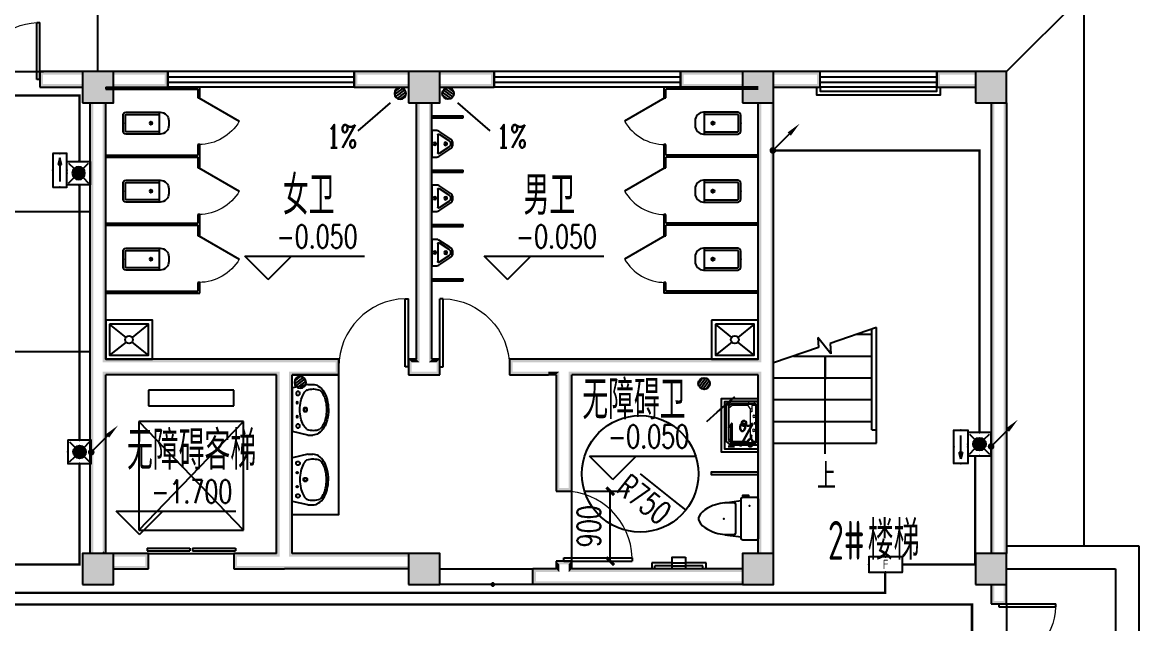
# Model space of a CAD drawing. Extents: x 6250600 to 6678662, y -692028 to -290561.
# Drawn here: x 6430483 to 6444857, y -395670 to -387932 of the extents above; entities that cross this region are included whole.
import ezdxf
from ezdxf.enums import TextEntityAlignment as Align

# ---------------------------------------------------------------- set-up
doc = ezdxf.new("R2010")
doc.units = 0
doc.header["$LTSCALE"] = 1000
doc.header["$MEASUREMENT"] = 0
doc.linetypes.add('DASH', pattern=[0.35, 0.25, -0.1])
doc.layers.get('0').update_dxf_attribs({"linetype": 'CONTINUOUS'})
doc.layers.get('Defpoints').update_dxf_attribs({"linetype": 'CONTINUOUS'})
for name, color, linetype in [('EQUIP-照明', 3, 'CONTINUOUS'), ('LWIRE', 4, 'CONTINUOUS'), ('PUB_HATCH', 8, 'CONTINUOUS'), ('WIRE-照明', 1, 'CONTINUOUS'), ('建筑底图', 251, 'CONTINUOUS'), ('排水', 221, 'CONTINUOUS')]:
    doc.layers.add(name, color=color, linetype=linetype)
doc.styles.add('_TCH_AXIS', font='COMPLEX', dxfattribs={"bigfont": 'GBCBIG'})
doc.styles.add('_TCH_DIM', font='SIMPLEX', dxfattribs={"bigfont": 'GBCBIG'})
doc.styles.add('_TCH_DIM_T3', font='SIMPLEX', dxfattribs={"width": 0.705882, "bigfont": 'GBCBIG'})
doc.styles.add('_TEL_DIM', font='sceie.shx', dxfattribs={"width": 0.8, "height": 3.5, "bigfont": 'sceic.shx'})
doc.styles.add('schuco', font='sceie.shx', dxfattribs={"width": 0.7, "bigfont": 'sceic.shx'})
doc.styles.get("Standard").update_dxf_attribs({"font": 'GBENOR', "bigfont": 'GBCBIG'})
doc.dimstyles.new('_TCH_ARCH&&100', dxfattribs={"dimtxt": 297.5, "dimasz": 100, "dimexe": 250, "dimexo": 300, "dimgap": 126.25, "dimtad": 1, "dimdec": 0, "dimzin": 0, "dimdsep": 46, "dimtxsty": '_TCH_DIM_T3', "dimblk": 'ARCHTICK', "dimcen": 0.09, "dimclrt": 7, "dimazin": 2, "dimtfac": 1, "dimtdec": 0, "dimtix": 1, "dimtmove": 2, "dimatfit": 3, "dimfxl": 0, "dimtolj": 1, "dimtzin": 0, "dimarcsym": 0})

# ---------------------------------------------------------------- blocks, each defined once
blk = doc.blocks.new('$equip$00002534')
for p, q in [((-0.72, 0.66), (-0.72, 0)), ((0.72, 0.66), (-0.72, 0.66)), ((0.72, 0), (0.72, 0.66)), ((-0.72, 0), (0.72, 0))]:
    blk.add_line(p, q)
at = {"const_width": 0.0667}
blk.add_lwpolyline([(-0.72, 0.66), (-0.72, 0), (0.72, 0), (0.72, 0.66), (-0.72, 0.66), (-0.72, 0)], dxfattribs=at)
for p in [(0, 0.66), (-0.72, 0.33), (0, 0), (0.72, 0.33)]:
    blk.add_point(p)
at = {"color": 7, "style": '_TEL_DIM'}
blk.add_attdef('$TEXT$', text='', height=0.4, dxfattribs=at).set_placement((0, 0.33), align=Align.MIDDLE_CENTER)
at = {"color": 7, "style": '_TEL_DIM', "flags": 1}
blk.add_attdef('A', text='', height=0.00002, dxfattribs=at).set_placement((0, 0), align=Align.MIDDLE_CENTER)
blk = doc.blocks.new('$equip$00002604')
blk.add_hatch(color=256).paths.add_polyline_path([(0.275, 0.5, 1), (-0.274, 0.5, 1)])
for p, q in [((-0.429, 0.929), (-0.194, 0.694)), ((0.194, 0.694), (0.429, 0.929)), ((-0.429, 0.071), (-0.194, 0.306)), ((0.194, 0.306), (0.429, 0.071))]:
    blk.add_line(p, q)
at = {"const_width": 0.0667}
blk.add_lwpolyline([(-0.5, 1), (-0.5, 0), (0.5, 0), (0.5, 1), (-0.5, 1), (-0.5, 0)], dxfattribs=at)
blk.add_lwpolyline([(-0.5, 1), (-0.5, 0), (0.5, 0), (0.5, 1)], close=True)
blk.add_circle((0, 0.5), 0.275)
for p in [(0, 1), (-0.5, 0.5), (0.5, 0.5), (0, 0)]:
    blk.add_point(p)
at = {"color": 7, "style": '_TEL_DIM', "flags": 1}
blk.add_attdef('A', text='', height=0.000025, dxfattribs=at).set_placement((0, 0), align=Align.MIDDLE_CENTER)
blk = doc.blocks.new('$equip$00002541')
blk.add_hatch(color=256).paths.add_polyline_path([(-0.24, 0.372), (-0.528, 0.3), (-0.24, 0.228)])
for p, q in [((-0.72, 0.6), (-0.72, 0)), ((0.72, 0.6), (-0.72, 0.6)), ((0.72, 0), (0.72, 0.6)), ((-0.72, 0), (0.72, 0)), ((-0.24, 0.372), (-0.528, 0.3)), ((-0.528, 0.3), (-0.24, 0.228)), ((-0.24, 0.372), (-0.24, 0.228))]:
    blk.add_line(p, q)
at = {"color": 7}
blk.add_line((-0.48, 0.3), (0.48, 0.3), dxfattribs=at)
at = {"const_width": 0.0667}
blk.add_lwpolyline([(-0.72, 0.6), (-0.72, 0), (0.72, 0), (0.72, 0.6), (-0.72, 0.6), (-0.72, 0)], dxfattribs=at)
for p in [(0, 0.6), (-0.72, 0.3), (0, 0), (0.72, 0.3)]:
    blk.add_point(p)
at = {"color": 7, "style": '_TEL_DIM', "flags": 1}
blk.add_attdef('A', text='', height=0.00002, dxfattribs=at).set_placement((0, 0), align=Align.MIDDLE_CENTER)
blk = doc.blocks.new('$TelecSys$00000079')
for p, q in [((0.7, 0.7), (0, 0)), ((0.104, 0.104), (0.104, 0.104)), ((-0.104, -0.104), (-0.104, -0.104))]:
    blk.add_line(p, q)
at = {"const_width": 0.142}
blk.add_lwpolyline([(-0.071, 0, 1), (0.071, 0, 1)], format="xyb", close=True, dxfattribs=at)
blk.add_solid([(0.63, 0.77), (0.77, 0.63), (1.15, 1.15)])
at = {"width": 0.8, "flags": 9}
blk.add_attdef('A', (0, 0), '', height=0.00002, dxfattribs=at)
blk = doc.blocks.new('_LV12')
for p, q in [((-250, -50), (-39, -219)), ((39, -219), (250, -50)), ((-250, -450), (-39, -281)), ((39, -281), (250, -450))]:
    blk.add_line(p, q)
for points in [[(300, -500), (300, 0), (-300, 0), (-300, -500)], [(250, -450), (250, -50), (-250, -50), (-250, -450)]]:
    blk.add_lwpolyline(points, close=True)
blk.add_circle((0, -250), 50)
blk = doc.blocks.new('$plan$00000344')
for p, q in [((-280, -10), (-280, 0)), ((280, 0), (280, -10)), ((-251, -189), (-251, -186)), ((-248, -183), (-250, -185))]:
    blk.add_line(p, q)
for points in [[(-280, 0), (280, 0)], [(-326, -200), (-280, -5)], [(326, -204), (280, -5)]]:
    blk.add_lwpolyline(points)
for points in [[(253, -188, 0.098208), (193, -141, 0.066287), (110, -111, 0.052428), (0, -100, 0.052428), (-110, -111, 0.066287), (-193, -141, 0.093876), (-251, -186, 0.171377)], [(-326, -200, 0.008223), (-326, -204, 0.149285)], [(-326, -266, 0.149285), (-304, -337, 0.107079), (-231, -408, 0.075625), (-131, -450, 0.062436), (-1, -467, 0.062436), (130, -452, 0.075625), (230, -410, 0.107079), (304, -339, 0.149285), (326, -268, 0.005205), (326, -266, 0.086596)], [(-250, -358, 0.091341), (-193, -401, 0.066287), (-110, -431, 0.052428), (0, -442, 0.052428), (110, -431, 0.066287), (193, -401, 0.091756), (250, -358, 0.171377)]]:
    blk.add_lwpolyline(points, format="xyb")
at = {"flags": 128}
for points in [[(-326, -204), (-326, -268)], [(326, -204), (326, -268)]]:
    blk.add_lwpolyline(points, dxfattribs=at)
for points in [[(-253, -188, 0.172546), (-250, -358, 0.726395)], [(253, -188, -0.172546), (250, -358, -0.726395)]]:
    blk.add_lwpolyline(points, format="xyb", dxfattribs=at)
for centre, radius in [((-210, -75), 24), ((-210, -75), 24), ((-210, -75), 24), ((-90, -65), 10), ((90, -65), 10), ((210, -75), 24), ((0, -170), 25)]:
    blk.add_circle(centre, radius)
at = {"lineweight": 13}
blk.add_circle((0, -170), 15, dxfattribs=at)
blk.add_arc((-250, -186), 1, 131.3224, 180)
blk = doc.blocks.new('$lvtry$00000171')
at = {"layer": '排水'}
for p, q in [((-74, 11), (-11, 74)), ((-70, -27), (27, 70)), ((-53, -53), (53, 53)), ((-27, -70), (70, 27)), ((11, -74), (74, -11))]:
    blk.add_line(p, q, dxfattribs=at)
blk.add_circle((0, 0), 75, dxfattribs=at)
blk.add_point((0, 0), dxfattribs=at)
blk = doc.blocks.new('$lvtry$00000200')
at = {"color": 0}
for p, q in [((-110, -40), (-110, -470)), ((100, -30), (-100, -30)), ((110, -470), (110, -40))]:
    blk.add_line(p, q, dxfattribs=at)
blk.add_lwpolyline([(100, 0), (-100, 0, 0.414214), (-140, -40), (-140, -480, 0.414214), (-30, -590), (30, -590, 0.414214), (140, -480), (140, -40, 0.414214)], format="xyb", close=True, dxfattribs=at)
blk.add_lwpolyline([(140, -470), (-140, -470)], dxfattribs=at)
blk.add_circle((0, -359), 20, dxfattribs=at)
for centre, start, end in [((-100, -40), 90, 180), ((100, -40), 0, 90)]:
    blk.add_arc(centre, 10, start, end, dxfattribs=at)
for p in [(0, 0), (0, -359)]:
    blk.add_point(p, dxfattribs=at)
blk = doc.blocks.new('$TCHSYS$APDOOR2D')
blk.add_line((0.5, 0), (0, 0.866))
at = {"lineweight": 13}
blk.add_arc((0.5, 0), 1, 120, 180, dxfattribs=at)
blk = doc.blocks.new('$lvtry$00000221')
at = {"color": 0}
for p, q in [((-124, -91), (-43, -216)), ((-116, -76), (116, -76)), ((43, -216), (124, -91))]:
    blk.add_line(p, q, dxfattribs=at)
blk.add_lwpolyline([(69, -231, -0.57735), (-69, -231), (-162, -88, -0.145378), (-170, -61), (-170, 0), (170, 0), (170, -61, -0.145378), (162, -88)], format="xyb", close=True, dxfattribs=at)
for centre, radius in [((0, -38), 17.7), ((0, -177), 20)]:
    blk.add_circle(centre, radius, dxfattribs=at)
for centre, radius, start, end in [((-116, -86), 10, 90, 213.0863), ((116, -86), 10, 326.9137, 90), ((0, -191), 50, 210, 330)]:
    blk.add_arc(centre, radius, start, end, dxfattribs=at)
for p in [(0, -38), (0, -177)]:
    blk.add_point(p, dxfattribs=at)
blk = doc.blocks.new('$lvtry$00000054')
at = {"lineweight": 13}
for p, q in [((-279, -123), (-251, -123)), ((-278, -51), (-251, -51)), ((-232, -26), (-232, -79)), ((-232, -79), (-155, -79)), ((-191, -100), (-232, -127)), ((-232, -127), (-232, -335)), ((-191, -100), (189, -100)), ((-150, -84), (-150, -100)), ((148, -84), (148, -100)), ((232, -79), (153, -79)), ((192, -101), (232, -127)), ((232, -26), (232, -79)), ((232, -127), (232, -335)), ((279, -51), (252, -51)), ((280, -123), (252, -123)), ((-232, -335), (-191, -381)), ((232, -335), (191, -381))]:
    blk.add_line(p, q, dxfattribs=at)
for p, q in [((-251, -349), (-251, -26)), ((-251, -26), (251, -26)), ((-90, -26), (90, -26)), ((0, -26), (-90, -26)), ((251, -349), (251, -26)), ((-222, -381), (-251, -349)), ((221, -381), (-222, -381)), ((221, -381), (251, -349))]:
    blk.add_line(p, q)
for points in [[(-280, 0), (280, 0)], [(-280, 0), (-280, -350)], [(280, 0), (280, -350)], [(-280, -350), (-230, -410)], [(-230, -410), (230, -410)], [(280, -350), (230, -410)]]:
    blk.add_lwpolyline(points)
for centre, radius in [((-89, -56), 15), ((1, -44), 8), ((90, -54), 15), ((1, -182), 24.9)]:
    blk.add_circle(centre, radius, dxfattribs=at)
blk.add_circle((1, -182), 33.1)
for centre, start, end in [((-155, -84), 0, 90), ((153, -84), 90, 180), ((189, -105), 57.2444, 90)]:
    blk.add_arc(centre, 5, start, end, dxfattribs=at)
blk = doc.blocks.new('$lvtry$00000206')
blk.add_line((-194, -428, 0), (-224, -220, 0))
at = {"elevation": 0}
blk.add_lwpolyline([(-264, -120), (-286, -120), (-286, -200), (-264, -200)], close=True, dxfattribs=at)
for points in [[(-242, -220, -0.414214), (-264, -198), (-264, -22, -0.414214), (-242, 0), (264, 0, -0.414214), (286, -22), (286, -198, -0.414214), (264, -220)], [(192, -286), (-170, -286, 0.39219), (-189, -305), (-191, -326), (-193, -363), (-194, -398), (-193, -429), (-190, -459), (-185, -488), (-178, -518), (-169, -550), (-157, -584), (-142, -619), (-124, -654), (-103, -687), (-79, -717), (-52, -741), (-22, -760), (-1, -767, 0.15433), (23, -767), (44, -760), (74, -741), (101, -717), (125, -687), (146, -654), (164, -619), (179, -584), (191, -550), (201, -518), (208, -488), (212, -459), (215, -429), (216, -398), (215, -363), (213, -326), (212, -305, 0.39219)]]:
    blk.add_lwpolyline(points, format="xyb", close=True, dxfattribs=at)
blk.add_lwpolyline([(217, -428), (246, -220)], dxfattribs=at)
for p in [(-155, -109, 0), (12, -443, 0)]:
    blk.add_point(p)
blk = doc.blocks.new('_ArchTick')
at = {"color": 0, "linetype": 'ByBlock', "const_width": 0.4}
blk.add_lwpolyline([(-0.5, -0.5), (0.5, 0.5)], dxfattribs=at)
blk = doc.blocks.new('*D439')
at = {"layer": 'Defpoints', "color": 0, "transparency": 16777216}
for p in [(6437431, -393966), (6438053, -393966), (6437431, -394866)]:
    blk.add_point(p, dxfattribs=at)
at = {"layer": '建筑底图', "color": 0, "lineweight": -2, "transparency": 16777216}
for p, q in [((6437731, -393966), (6438303, -393966)), ((6438053, -394866), (6438053, -393966)), ((6437731, -394866), (6438303, -394866))]:
    blk.add_line(p, q, dxfattribs=at)
at = {"layer": '建筑底图', "color": 0, "lineweight": -2, "transparency": 16777216, "xscale": 100, "yscale": 100, "zscale": 100}
for p, rotation in [((6438053, -393966), 90), ((6438053, -394866), 270)]:
    blk.add_blockref('_ArchTick', p, dxfattribs=dict(at, rotation=rotation))
at = {"layer": '建筑底图', "color": 7, "transparency": 16777216, "insert": (6437778, -394416), "char_height": 297.5, "attachment_point": 5, "rotation": 90, "style": '_TCH_DIM_T3'}
blk.add_mtext('\\A1;900', dxfattribs=at)
blk = doc.blocks.new('$TCHSYS$LDOR22D')
for p, q in [((-0.517, 0.833), (-0.017, 0.833)), ((-0.517, 0.833), (-0.517, 0.667)), ((-0.017, 0.833), (-0.017, 0.667)), ((0.017, 0.833), (0.017, 0.667)), ((0.017, 0.833), (0.517, 0.833)), ((0.517, 0.833), (0.517, 0.667)), ((-0.517, 0.667), (-0.017, 0.667)), ((0.017, 0.667), (0.517, 0.667)), ((-0.5, 0.5), (0.5, 0.5))]:
    blk.add_line(p, q)
blk = doc.blocks.new('_FZH')
blk.add_lwpolyline([(-0.5, -0.5), (0.5, -0.5), (0.5, 0.5), (-0.5, 0.5)], close=True)
at = {"layer": 'PUB_HATCH'}
blk.add_solid([(-0.5, -0.5), (0.5, -0.5), (-0.5, 0.5), (0.5, 0.5)], dxfattribs=at)
blk = doc.blocks.new('$DorLib2D$00000002')
for p, q in [((-0.5, 0), (-0.5, 0.4875)), ((-0.475, 0.4875), (-0.5, 0.4875)), ((-0.475, 0), (-0.475, 0.4875)), ((0.475, 0), (0.475, 0.4875)), ((0.475, 0.4875), (0.5, 0.4875)), ((0.5, 0), (0.5, 0.4875)), ((-0.5, 0), (-0.475, 0)), ((0.5, 0), (0.475, 0))]:
    blk.add_line(p, q)
at = {"lineweight": 13}
for centre, start, end in [((-0.4875, 0), 0, 88.53072), ((0.4875, 0), 91.46928, 180)]:
    blk.add_arc(centre, 0.4875, start, end, dxfattribs=at)
blk = doc.blocks.new('$DorLib2D$00000001')
for p, q in [((0.45, 0.975), (0.5, 0.975)), ((0.45, 0), (0.45, 0.975)), ((0.5, 0), (0.5, 0.975)), ((0.5, 0), (0.45, 0))]:
    blk.add_line(p, q)
at = {"lineweight": 13}
blk.add_arc((0.475, 0), 0.975, 91.4693, 180, dxfattribs=at)
blk = doc.blocks.new('$WINLIB2D$00000001')
at = {"color": 0}
for points in [[(-0.5, 0.5), (-0.5, -0.5)], [(-0.5, 0.5), (0.5, 0.5)], [(0.5, -0.5), (0.5, 0.5)], [(0.5, 0.1667), (-0.5, 0.1667)], [(0.5, -0.1667), (-0.5, -0.1667)], [(-0.5, -0.5), (0.5, -0.5)]]:
    blk.add_lwpolyline(points, dxfattribs=at)
blk = doc.blocks.new('$TCHSYS$WIN2D')
for p, q in [((-0.5, 0.5), (0.5, 0.5)), ((-0.5, 0.5), (-0.5, -0.5)), ((0.5, 0.5), (0.5, -0.5)), ((0.5, 0.1667), (-0.5, 0.1667)), ((0.5, -0.1667), (-0.5, -0.1667)), ((-0.5, -0.5), (0.5, -0.5))]:
    blk.add_line(p, q)

msp = doc.modelspace()

# ---------------------------------------------------------------- hatches: boundary and pattern name
at = {"layer": '建筑底图'}
for points in [[(6431257.2, -388606.4), (6431257.2, -388566.4), (6430707.2, -388566.4), (6430747.2, -388606.4)], [(6430707.2, -388566.4), (6430707.2, -388766.4), (6430747.2, -388726.4), (6430747.2, -388606.4)], [(6431657.2, -388566.4), (6431257.2, -388566.4), (6431297.2, -388606.4), (6431617.2, -388606.4)], [(6431257.2, -388566.4), (6431257.2, -388966.4), (6431297.2, -388926.4), (6431297.2, -388606.4)], [(6431657.2, -388966.4), (6431657.2, -388566.4), (6431617.2, -388606.4), (6431617.2, -388926.4)], [(6431657.2, -388566.4), (6431657.2, -388606.4), (6432317.2, -388606.4), (6432357.2, -388566.4)], [(6432357.2, -388766.4), (6432357.2, -388566.4), (6432317.2, -388606.4), (6432317.2, -388726.4)], [(6435457.2, -388606.4), (6435457.2, -388566.4), (6434757.2, -388566.4), (6434797.2, -388606.4)], [(6434757.2, -388566.4), (6434757.2, -388766.4), (6434797.2, -388726.4), (6434797.2, -388606.4)], [(6435857.2, -388566.4), (6435457.2, -388566.4), (6435497.2, -388606.4), (6435817.2, -388606.4)], [(6435457.2, -388566.4), (6435457.2, -388966.4), (6435497.2, -388926.4), (6435497.2, -388606.4)], [(6435857.2, -388966.4), (6435857.2, -388566.4), (6435817.2, -388606.4), (6435817.2, -388926.4)], [(6435857.2, -388566.4), (6435857.2, -388606.4), (6436517.2, -388606.4), (6436557.2, -388566.4)], [(6436557.2, -388766.4), (6436557.2, -388566.4), (6436517.2, -388606.4), (6436517.2, -388726.4)], [(6439757.2, -388606.4), (6439757.2, -388566.4), (6438957.2, -388566.4), (6438997.2, -388606.4)], [(6438957.2, -388566.4), (6438957.2, -388766.4), (6438997.2, -388726.4), (6438997.2, -388606.4)], [(6440157.2, -388566.4), (6439757.2, -388566.4), (6439797.2, -388606.4), (6440117.2, -388606.4)], [(6439757.2, -388566.4), (6439757.2, -388966.4), (6439797.2, -388926.4), (6439797.2, -388606.4)], [(6440157.2, -388966.4), (6440157.2, -388566.4), (6440117.2, -388606.4), (6440117.2, -388926.4)], [(6440157.2, -388566.4), (6440157.2, -388606.4), (6440717.2, -388606.4), (6440757.2, -388566.4)], [(6440757.2, -388766.4), (6440757.2, -388566.4), (6440717.2, -388606.4), (6440717.2, -388726.4)], [(6442757.2, -388606.4), (6442757.2, -388566.4), (6442257.2, -388566.4), (6442297.2, -388606.4)], [(6442257.2, -388566.4), (6442257.2, -388766.4), (6442297.2, -388726.4), (6442297.2, -388606.4)], [(6443157.2, -388566.4), (6442757.2, -388566.4), (6442797.2, -388606.4), (6443117.2, -388606.4)], [(6442757.2, -388566.4), (6442757.2, -388966.4), (6442797.2, -388926.4), (6442797.2, -388606.4)], [(6443157.2, -388966.4), (6443157.2, -388566.4), (6443117.2, -388606.4), (6443117.2, -388926.4)], [(6431257.2, -388766.4), (6431257.2, -388726.4), (6430747.2, -388726.4), (6430707.2, -388766.4)], [(6431657.2, -388726.4), (6431657.2, -388766.4), (6432357.2, -388766.4), (6432317.2, -388726.4)], [(6435457.2, -388766.4), (6435457.2, -388726.4), (6434797.2, -388726.4), (6434757.2, -388766.4)], [(6435857.2, -388726.4), (6435857.2, -388766.4), (6436557.2, -388766.4), (6436517.2, -388726.4)], [(6439757.2, -388766.4), (6439757.2, -388726.4), (6438997.2, -388726.4), (6438957.2, -388766.4)], [(6440157.2, -388726.4), (6440157.2, -388766.4), (6440757.2, -388766.4), (6440717.2, -388726.4)], [(6442757.2, -388766.4), (6442757.2, -388726.4), (6442297.2, -388726.4), (6442257.2, -388766.4)], [(6431257.2, -388966.4), (6431657.2, -388966.4), (6431617.2, -388926.4), (6431297.2, -388926.4)], [(6431397.2, -388966.4), (6431357.2, -388966.4), (6431357.2, -392366.4), (6431397.2, -392366.4)], [(6431557.2, -388966.4), (6431517.2, -388966.4), (6431517.2, -392306.4), (6431557.2, -392266.4)], [(6435457.2, -388966.4), (6435857.2, -388966.4), (6435817.2, -388926.4), (6435497.2, -388926.4)], [(6435597.2, -388966.4), (6435557.2, -388966.4), (6435557.2, -392266.4), (6435597.2, -392306.4)], [(6435757.2, -388966.4), (6435717.2, -388966.4), (6435717.2, -392306.4), (6435757.2, -392266.4)], [(6439757.2, -388966.4), (6440157.2, -388966.4), (6440117.2, -388926.4), (6439797.2, -388926.4)], [(6439997.2, -388966.4), (6439957.2, -388966.4), (6439957.2, -392266.4), (6439997.2, -392306.4)], [(6440157.2, -388966.4), (6440117.2, -388966.4), (6440117.2, -392366.4), (6440157.2, -392366.4)], [(6442757.2, -388966.4), (6443157.2, -388966.4), (6443117.2, -388926.4), (6442797.2, -388926.4)], [(6442957.2, -394766.4), (6442997.2, -394766.4), (6442997.2, -388966.4), (6442957.2, -388966.4)], [(6443117.2, -394766.4), (6443157.2, -394766.4), (6443157.2, -388966.4), (6443117.2, -388966.4)], [(6433557.2, -392266.4), (6431557.2, -392266.4), (6431517.2, -392306.4), (6433557.2, -392306.4)], [(6433857.2, -392266.4), (6433557.2, -392266.4), (6433557.2, -392306.4), (6433857.2, -392306.4)], [(6434557.2, -392266.4), (6433857.2, -392266.4), (6433857.2, -392306.4), (6434517.2, -392306.4)], [(6434557.2, -392466.4), (6434557.2, -392266.4), (6434517.2, -392306.4), (6434517.2, -392426.4)], [(6435557.2, -392266.4), (6435457.2, -392266.4), (6435497.2, -392306.4), (6435597.2, -392306.4)], [(6435457.2, -392266.4), (6435457.2, -392466.4), (6435497.2, -392426.4), (6435497.2, -392306.4)], [(6435857.2, -392266.4), (6435757.2, -392266.4), (6435717.2, -392306.4), (6435817.2, -392306.4)], [(6435857.2, -392466.4), (6435857.2, -392266.4), (6435817.2, -392306.4), (6435817.2, -392426.4)], [(6437257.2, -392266.4), (6436757.2, -392266.4), (6436797.2, -392306.4), (6437257.2, -392306.4)], [(6436757.2, -392266.4), (6436757.2, -392466.4), (6436797.2, -392426.4), (6436797.2, -392306.4)], [(6437457.2, -392266.4), (6437257.2, -392266.4), (6437257.2, -392306.4), (6437457.2, -392306.4)], [(6439957.2, -392266.4), (6437457.2, -392266.4), (6437457.2, -392306.4), (6439997.2, -392306.4)], [(6431357.2, -394766.4), (6431397.2, -394766.4), (6431397.2, -392366.4), (6431357.2, -392366.4)], [(6440117.2, -394766.4), (6440157.2, -394766.4), (6440157.2, -392366.4), (6440117.2, -392366.4)], [(6433557.2, -392466.4), (6431557.2, -392466.4), (6431517.2, -392426.4), (6433557.2, -392426.4)], [(6431517.2, -394766.4), (6431557.2, -394766.4), (6431557.2, -392466.4), (6431517.2, -392426.4)], [(6433757.2, -392466.4), (6433557.2, -392466.4), (6433557.2, -392426.4), (6433797.2, -392426.4)], [(6433757.2, -394766.4), (6433757.2, -392466.4), (6433797.2, -392426.4), (6433797.2, -394806.4)], [(6433957.2, -394766.4), (6433957.2, -392466.4), (6433917.2, -392426.4), (6433917.2, -394806.4)], [(6433957.2, -392466.4), (6434557.2, -392466.4), (6434517.2, -392426.4), (6433917.2, -392426.4)], [(6435457.2, -392466.4), (6435657.2, -392466.4), (6435657.2, -392426.4), (6435497.2, -392426.4)], [(6435657.2, -392466.4), (6435857.2, -392466.4), (6435817.2, -392426.4), (6435657.2, -392426.4)], [(6436757.2, -392466.4), (6437257.2, -392466.4), (6437257.2, -392426.4), (6436797.2, -392426.4)], [(6437357.2, -392466.4), (6437257.2, -392466.4), (6437257.2, -392426.4), (6437397.2, -392426.4)], [(6437357.2, -392466.4), (6437357.2, -393966.4), (6437397.2, -393926.4), (6437397.2, -392426.4)], [(6437557.2, -393966.4), (6437557.2, -392466.4), (6437517.2, -392426.4), (6437517.2, -393926.4)], [(6439957.2, -392466.4), (6437557.2, -392466.4), (6437517.2, -392426.4), (6439997.2, -392426.4)], [(6439957.2, -394766.4), (6439997.2, -394766.4), (6439997.2, -392426.4), (6439957.2, -392466.4)], [(6437357.2, -393966.4), (6437557.2, -393966.4), (6437517.2, -393926.4), (6437397.2, -393926.4)], [(6431657.2, -394766.4), (6431257.2, -394766.4), (6431297.2, -394806.4), (6431617.2, -394806.4)], [(6431257.2, -394766.4), (6431257.2, -395166.4), (6431297.2, -395126.4), (6431297.2, -394806.4)], [(6431500.6, -394766.4), (6431557.2, -394766.4), (6431528.9, -394738.1)], [(6431657.2, -395166.4), (6431657.2, -394766.4), (6431617.2, -394806.4), (6431617.2, -395126.4)], [(6431657.2, -394766.4), (6431657.2, -394806.4), (6432067.2, -394806.4), (6432107.2, -394766.4)], [(6432107.2, -394966.4), (6432107.2, -394766.4), (6432067.2, -394806.4), (6432067.2, -394926.4)], [(6433757.2, -394766.4), (6433207.2, -394766.4), (6433247.2, -394806.4), (6433797.2, -394806.4)], [(6433207.2, -394766.4), (6433207.2, -394966.4), (6433247.2, -394926.4), (6433247.2, -394806.4)], [(6435457.2, -394806.4), (6435457.2, -394766.4), (6433957.2, -394766.4), (6433917.2, -394806.4)], [(6435857.2, -394766.4), (6435457.2, -394766.4), (6435497.2, -394806.4), (6435817.2, -394806.4)], [(6435457.2, -394766.4), (6435457.2, -395166.4), (6435497.2, -395126.4), (6435497.2, -394806.4)], [(6435857.2, -395166.4), (6435857.2, -394766.4), (6435817.2, -394806.4), (6435817.2, -395126.4)], [(6440157.2, -394766.4), (6439757.2, -394766.4), (6439797.2, -394806.4), (6440117.2, -394806.4)], [(6439757.2, -394766.4), (6439757.2, -395166.4), (6439797.2, -395126.4), (6439797.2, -394806.4)], [(6440157.2, -395166.4), (6440157.2, -394766.4), (6440117.2, -394806.4), (6440117.2, -395126.4)], [(6443157.2, -394766.4), (6442757.2, -394766.4), (6442797.2, -394806.4), (6443117.2, -394806.4)], [(6442757.2, -394766.4), (6442757.2, -395166.4), (6442797.2, -395126.4), (6442797.2, -394806.4)], [(6443157.2, -395166.4), (6443157.2, -394766.4), (6443117.2, -394806.4), (6443117.2, -395126.4)], [(6431657.2, -394926.4), (6431657.2, -394966.4), (6432107.2, -394966.4), (6432067.2, -394926.4)], [(6433207.2, -394966.4), (6433857.2, -394966.4), (6433857.2, -394926.4), (6433247.2, -394926.4)], [(6435457.2, -394966.4), (6435457.2, -394926.4), (6433857.2, -394926.4), (6433857.2, -394966.4)], [(6437357.2, -394966.4), (6437057.2, -394966.4), (6437057.2, -395006.4), (6437397.2, -395006.4)], [(6437057.2, -395166.4), (6437057.2, -394966.4), (6437097.2, -394966.4), (6437097.2, -395166.4)], [(6437557.2, -394866.4), (6437357.2, -394866.4), (6437397.2, -394906.4), (6437517.2, -394906.4)], [(6437357.2, -394866.4), (6437357.2, -394966.4), (6437397.2, -395006.4), (6437397.2, -394906.4)], [(6437557.2, -394966.4), (6437557.2, -394866.4), (6437517.2, -394906.4), (6437517.2, -395006.4)], [(6439757.2, -395006.4), (6439757.2, -394966.4), (6437557.2, -394966.4), (6437517.2, -395006.4)], [(6431257.2, -395166.4), (6431657.2, -395166.4), (6431617.2, -395126.4), (6431297.2, -395126.4)], [(6435457.2, -395166.4), (6435857.2, -395166.4), (6435817.2, -395126.4), (6435497.2, -395126.4)], [(6437457.2, -395166.4), (6437057.2, -395166.4), (6437057.2, -395126.4), (6437457.2, -395126.4)], [(6439757.2, -395166.4), (6439757.2, -395126.4), (6437457.2, -395126.4), (6437457.2, -395166.4)], [(6439757.2, -395166.4), (6440157.2, -395166.4), (6440117.2, -395126.4), (6439797.2, -395126.4)], [(6442757.2, -395166.4), (6443157.2, -395166.4), (6443117.2, -395126.4), (6442797.2, -395126.4)], [(6442997.2, -395166.4), (6442957.2, -395166.4), (6442957.2, -395416.4), (6442997.2, -395376.4)], [(6443157.2, -395166.4), (6443117.2, -395166.4), (6443117.2, -395376.4), (6443157.2, -395416.4)], [(6442957.2, -395416.4), (6443157.2, -395416.4), (6443117.2, -395376.4), (6442997.2, -395376.4)]]:
    msp.add_hatch(color=256, dxfattribs=at).paths.add_polyline_path(points)

# ---------------------------------------------------------------- linework, layer by layer
at = {"layer": 'WIRE-照明', "color": 1, "linetype": 'DASH', "const_width": 30}
for points in [[(6431220.1, -389722.2), (6431220.1, -388873.8), (6430212.8, -388873.8)], [(6442807.2, -393209.4), (6442807.2, -389579.9), (6440168.4, -389579.9)], [(6431220.1, -393310.3), (6431220.1, -390022.2)], [(6441814.6, -394908.3), (6442750.3, -394908.3), (6442750.3, -393509.4)], [(6430159.3, -394908.3), (6431220.1, -394908.3), (6431220.1, -393610.3)], [(6429943.3, -395275), (6441594.4, -395275), (6441594.4, -395007.3)]]:
    msp.add_lwpolyline(points, dxfattribs=at)
at = {"layer": 'WIRE-照明', "color": 1, "linetype": 'DASH'}
msp.add_lwpolyline([(6426185.9, -394502.3, 30, 30, 0), (6426185.9, -395425.3, 30, 30, 0), (6442712.1, -395425.3, 35, 35, 0), (6442712.1, -396924.2, 35, 35, 0)], format="xyseb", dxfattribs=at)
at = {"layer": '建筑底图'}
for p, q in [((6431457.2, -388566.4), (6431457.2, -387166.4)), ((6443157.2, -388566.4), (6444157.2, -387566.4)), ((6429257.2, -388566.4), (6430757.2, -388566.4)), ((6431257.2, -388566.4), (6430707.2, -388566.4)), ((6430707.2, -388566.4), (6430707.2, -388766.4)), ((6432357.2, -388566.4), (6431657.2, -388566.4)), ((6432357.2, -388766.4), (6432357.2, -388566.4)), ((6435457.2, -388566.4), (6434757.2, -388566.4)), ((6434757.2, -388566.4), (6434757.2, -388766.4)), ((6436557.2, -388566.4), (6435857.2, -388566.4)), ((6436557.2, -388766.4), (6436557.2, -388566.4)), ((6439757.2, -388566.4), (6438957.2, -388566.4)), ((6438957.2, -388566.4), (6438957.2, -388766.4)), ((6440757.2, -388566.4), (6440157.2, -388566.4)), ((6440757.2, -388766.4), (6440757.2, -388566.4)), ((6442757.2, -388566.4), (6442257.2, -388566.4)), ((6442257.2, -388566.4), (6442257.2, -388766.4)), ((6430707.2, -388766.4), (6431257.2, -388766.4)), ((6431557.2, -388766.4), (6431557.2, -388791.4)), ((6431557.2, -388766.4), (6432769.7, -388766.4)), ((6431557.2, -388791.4), (6432744.7, -388791.4)), ((6431657.2, -388766.4), (6432357.2, -388766.4)), ((6432744.7, -388791.4), (6432744.7, -388903.9)), ((6432769.7, -388903.9), (6432769.7, -388766.4)), ((6434757.2, -388766.4), (6435457.2, -388766.4)), ((6435857.2, -388766.4), (6436557.2, -388766.4)), ((6439957.2, -388766.4), (6438744.7, -388766.4)), ((6438744.7, -388766.4), (6438744.7, -388903.9)), ((6439957.2, -388791.4), (6438769.7, -388791.4)), ((6438769.7, -388903.9), (6438769.7, -388791.4)), ((6438957.2, -388766.4), (6439757.2, -388766.4)), ((6440157.2, -388766.4), (6440757.2, -388766.4)), ((6442257.2, -388766.4), (6442757.2, -388766.4)), ((6431357.2, -392366.4), (6431357.2, -388966.4)), ((6431557.2, -392266.4), (6431557.2, -388966.4)), ((6432744.7, -388903.9), (6432769.7, -388903.9)), ((6435557.2, -392266.4), (6435557.2, -388966.4)), ((6435757.2, -392266.4), (6435757.2, -388966.4)), ((6438744.7, -388903.9), (6438769.7, -388903.9)), ((6439957.2, -392266.4), (6439957.2, -388966.4)), ((6440157.2, -392366.4), (6440157.2, -388966.4)), ((6442957.2, -388966.4), (6442957.2, -394766.4)), ((6443157.2, -388966.4), (6443157.2, -394766.4)), ((6435757.2, -389160.8), (6435757.2, -389135.8)), ((6435757.2, -389135.8), (6436157.2, -389135.8)), ((6435757.2, -389160.8), (6436157.2, -389160.8)), ((6436157.2, -389160.8), (6436157.2, -389135.8)), ((6432744.7, -389503.9), (6432744.7, -389641.4)), ((6432769.7, -389503.9), (6432744.7, -389503.9)), ((6432769.7, -389653.9), (6432769.7, -389503.9)), ((6438744.7, -389503.9), (6438744.7, -389653.9)), ((6438769.7, -389503.9), (6438744.7, -389503.9)), ((6438769.7, -389641.4), (6438769.7, -389503.9)), ((6431557.2, -389641.4), (6431557.2, -389666.4)), ((6431557.2, -389641.4), (6432744.7, -389641.4)), ((6431557.2, -389666.4), (6432744.7, -389666.4)), ((6432744.7, -389666.4), (6432744.7, -389803.9)), ((6432769.7, -389803.9), (6432769.7, -389653.9)), ((6438744.7, -389653.9), (6438744.7, -389803.9)), ((6439957.2, -389641.4), (6438769.7, -389641.4)), ((6438769.7, -389803.9), (6438769.7, -389666.4)), ((6439957.2, -389666.4), (6438769.7, -389666.4)), ((6439957.2, -389666.4), (6439957.2, -389641.4)), ((6432744.7, -389803.9), (6432769.7, -389803.9)), ((6438744.7, -389803.9), (6438769.7, -389803.9)), ((6435757.2, -389860.3), (6435757.2, -389835.3)), ((6435757.2, -389835.3), (6436157.2, -389835.3)), ((6435757.2, -389860.3), (6436157.2, -389860.3)), ((6436157.2, -389860.3), (6436157.2, -389835.3)), ((6428557.2, -390366.4), (6431357.2, -390366.4)), ((6432744.7, -390403.9), (6432744.7, -390516.4)), ((6432769.7, -390403.9), (6432744.7, -390403.9)), ((6432769.7, -390528.9), (6432769.7, -390403.9)), ((6438744.7, -390403.9), (6438744.7, -390528.9)), ((6438769.7, -390403.9), (6438744.7, -390403.9)), ((6438769.7, -390516.4), (6438769.7, -390403.9)), ((6431557.2, -390516.4), (6431557.2, -390541.4)), ((6431557.2, -390516.4), (6432744.7, -390516.4)), ((6431557.2, -390541.4), (6432744.7, -390541.4)), ((6432744.7, -390541.4), (6432744.7, -390678.9)), ((6432769.7, -390678.9), (6432769.7, -390528.9)), ((6435757.2, -390559.7), (6435757.2, -390534.7)), ((6435757.2, -390534.7), (6436157.2, -390534.7)), ((6436157.2, -390559.7), (6436157.2, -390534.7)), ((6438744.7, -390528.9), (6438744.7, -390678.9)), ((6439957.2, -390516.4), (6438769.7, -390516.4)), ((6438769.7, -390678.9), (6438769.7, -390541.4)), ((6439957.2, -390541.4), (6438769.7, -390541.4)), ((6439957.2, -390541.4), (6439957.2, -390516.4)), ((6432744.7, -390678.9), (6432769.7, -390678.9)), ((6435757.2, -390559.7), (6436157.2, -390559.7)), ((6438744.7, -390678.9), (6438769.7, -390678.9)), ((6433646.7, -391241.7), (6433346.7, -390941.7)), ((6433346.7, -390941.7), (6434887, -390941.7)), ((6433646.7, -391241.7), (6433946.7, -390941.7)), ((6436728.7, -391241.7), (6436428.7, -390941.7)), ((6436428.7, -390941.7), (6437968.9, -390941.7)), ((6436728.7, -391241.7), (6437028.7, -390941.7)), ((6435757.2, -391259.2), (6435757.2, -391234.2)), ((6435757.2, -391234.2), (6436157.2, -391234.2)), ((6435757.2, -391259.2), (6436157.2, -391259.2)), ((6436157.2, -391259.2), (6436157.2, -391234.2)), ((6431557.2, -391391.4), (6431557.2, -391416.4)), ((6431557.2, -391391.4), (6432744.7, -391391.4)), ((6432744.7, -391278.9), (6432744.7, -391391.4)), ((6432769.7, -391278.9), (6432744.7, -391278.9)), ((6432769.7, -391416.4), (6432769.7, -391278.9)), ((6438744.7, -391278.9), (6438744.7, -391416.4)), ((6438769.7, -391278.9), (6438744.7, -391278.9)), ((6438769.7, -391391.4), (6438769.7, -391278.9)), ((6439957.2, -391391.4), (6438769.7, -391391.4)), ((6439957.2, -391416.4), (6439957.2, -391391.4)), ((6431557.2, -391416.4), (6432769.7, -391416.4)), ((6439957.2, -391416.4), (6438744.7, -391416.4)), ((6441482.2, -391859.5), (6440885.8, -392063.8)), ((6441228.4, -391946.4), (6441422.2, -391946.4)), ((6441422.2, -393176.4), (6441422.2, -391880)), ((6441482.2, -393176.4), (6441482.2, -391859.5)), ((6441482.2, -393176.4), (6441482.2, -391859.5)), ((6440734.7, -392115.5), (6440157.2, -392313.3)), ((6440895, -392198.4), (6440726.1, -391989.1)), ((6440726.1, -391989.1), (6440734.7, -392115.5)), ((6440885.8, -392063.8), (6440895, -392198.4)), ((6428557.2, -392166.4), (6431357.2, -392166.4)), ((6433557.2, -392266.4), (6431557.2, -392266.4)), ((6433857.2, -392266.4), (6433557.2, -392266.4)), ((6434557.2, -392266.4), (6433857.2, -392266.4)), ((6434557.2, -392466.4), (6434557.2, -392266.4)), ((6435557.2, -392266.4), (6435457.2, -392266.4)), ((6435457.2, -392266.4), (6435457.2, -392466.4)), ((6435857.2, -392266.4), (6435757.2, -392266.4)), ((6435857.2, -392466.4), (6435857.2, -392266.4)), ((6437257.2, -392266.4), (6436757.2, -392266.4)), ((6436757.2, -392266.4), (6436757.2, -392466.4)), ((6437457.2, -392266.4), (6437257.2, -392266.4)), ((6439957.2, -392266.4), (6437457.2, -392266.4)), ((6440411, -392226.4), (6441422.2, -392226.4)), ((6431357.2, -394766.4), (6431357.2, -392366.4)), ((6440157.2, -393346.4), (6440157.2, -392313.3)), ((6440157.2, -394766.4), (6440157.2, -392366.4)), ((6433557.2, -392466.4), (6431557.2, -392466.4)), ((6431557.2, -394766.4), (6431557.2, -392466.4)), ((6433757.2, -392466.4), (6433557.2, -392466.4)), ((6433757.2, -394766.4), (6433757.2, -392466.4)), ((6433957.2, -394766.4), (6433957.2, -392466.4)), ((6433957.2, -392466.4), (6434557.2, -392466.4)), ((6435457.2, -392466.4), (6435657.2, -392466.4)), ((6435657.2, -392466.4), (6435857.2, -392466.4)), ((6436757.2, -392466.4), (6437257.2, -392466.4)), ((6437357.2, -392466.4), (6437257.2, -392466.4)), ((6437357.2, -392466.4), (6437357.2, -393966.4)), ((6437557.2, -393966.4), (6437557.2, -392466.4)), ((6439957.2, -392466.4), (6437557.2, -392466.4)), ((6439957.2, -394766.4), (6439957.2, -392466.4)), ((6440157.2, -392506.4), (6441422.2, -392506.4)), ((6433207.2, -392666.4), (6432107.2, -392666.4)), ((6432107.2, -392666.4), (6432107.2, -392866.4)), ((6433207.2, -392866.4), (6433207.2, -392666.4)), ((6440157.2, -392786.4), (6441422.2, -392786.4)), ((6432107.2, -392866.4), (6433207.2, -392866.4)), ((6431982.2, -394466.4), (6433332.2, -393066.4)), ((6431982.2, -393066.4), (6433332.2, -394466.4)), ((6433332.2, -393066.4), (6431982.2, -393066.4)), ((6431982.2, -393066.4), (6431982.2, -394466.4)), ((6433332.2, -394466.4), (6433332.2, -393066.4)), ((6440157.2, -393066.4), (6441422.2, -393066.4)), ((6441422.2, -393176.4), (6441482.2, -393176.4)), ((6441482.2, -393346.4), (6441482.2, -393176.4)), ((6440157.2, -393346.4), (6441482.2, -393346.4)), ((6438086.9, -393815.6), (6437786.9, -393515.6)), ((6437786.9, -393515.6), (6439154.5, -393515.6)), ((6438086.9, -393815.6), (6438386.9, -393515.6)), ((6437357.2, -393966.4), (6437557.2, -393966.4)), ((6437557.2, -394866.4), (6437557.2, -393966.4)), ((6431992.6, -394523.2), (6431692.6, -394223.2)), ((6431692.6, -394223.2), (6433232.9, -394223.2)), ((6431992.6, -394523.2), (6432292.6, -394223.2)), ((6431982.2, -394466.4), (6433332.2, -394466.4)), ((6443157.2, -394666.4), (6444857.2, -394666.4)), ((6444857.2, -394666.4), (6444857.2, -397666.4)), ((6432107.2, -394766.4), (6431657.2, -394766.4)), ((6432107.2, -394966.4), (6432107.2, -394766.4)), ((6433757.2, -394766.4), (6433207.2, -394766.4)), ((6433207.2, -394766.4), (6433207.2, -394966.4)), ((6435457.2, -394766.4), (6433957.2, -394766.4)), ((6431657.2, -394966.4), (6432107.2, -394966.4)), ((6433207.2, -394966.4), (6433857.2, -394966.4)), ((6435457.2, -394966.4), (6433857.2, -394966.4)), ((6435857.2, -394966.4), (6437057.2, -394966.4)), ((6437357.2, -394966.4), (6437057.2, -394966.4)), ((6437057.2, -395166.4), (6437057.2, -394966.4)), ((6437557.2, -394866.4), (6437357.2, -394866.4)), ((6437357.2, -394866.4), (6437357.2, -394966.4)), ((6437557.2, -394966.4), (6437557.2, -394866.4)), ((6439757.2, -394966.4), (6437557.2, -394966.4)), ((6438586.8, -394886.4), (6438586.8, -394966.4)), ((6438851.8, -394886.4), (6438586.8, -394886.4)), ((6438626.8, -394966.4), (6438626.8, -394926.4)), ((6438851.8, -394926.4), (6438626.8, -394926.4)), ((6438851.8, -394886.4), (6439021.8, -394886.4)), ((6438851.8, -394926.4), (6439021.8, -394926.4)), ((6439286.8, -394886.4), (6439021.8, -394886.4)), ((6439246.8, -394926.4), (6439021.8, -394926.4)), ((6439246.8, -394966.4), (6439246.8, -394926.4)), ((6439286.8, -394966.4), (6439286.8, -394886.4)), ((6443157.2, -394966.4), (6444557.2, -394966.4)), ((6444557.2, -394966.4), (6444557.2, -397366.4)), ((6437057.2, -395166.4), (6435857.2, -395166.4)), ((6437457.2, -395166.4), (6437057.2, -395166.4)), ((6439757.2, -395166.4), (6437457.2, -395166.4)), ((6442957.2, -395166.4), (6442957.2, -395416.4)), ((6443157.2, -395416.4), (6443157.2, -395166.4)), ((6442957.2, -395416.4), (6443157.2, -395416.4)), ((6443157.2, -395416.4), (6443157.2, -396916.4))]:
    msp.add_line(p, q, dxfattribs=at)
for points in [[(6444157.2, -394666.4), (6444157.2, -387566.4), (6431457.2, -387566.4)], [(6440707.2, -388766.4), (6440707.2, -388866.4), (6442307.2, -388866.4), (6442307.2, -388766.4)], [(6440757.2, -388766.4), (6440757.2, -388816.4), (6442257.2, -388816.4), (6442257.2, -388766.4)], [(6434808.9, -389328.4), (6434998.1, -389163.5), (6435224.3, -388966.3)], [(6436505.5, -389328.4), (6436316.2, -389163.5), (6436090.1, -388966.3)], [(6440819.7, -393486.4), (6440819.7, -392226.4), (6440819.7, -392526.4)], [(6433957.2, -394266.4), (6434557.2, -394266.4), (6434557.2, -392466.4), (6433957.2, -392466.4)], [(6439295.2, -393067.6), (6439431, -392949.2), (6439657.3, -392752.2)], [(6439957.2, -393463.1), (6439487.2, -393463.1), (6439487.2, -392773.1), (6439957.2, -392773.1)], [(6439957.2, -393423.1), (6439527.2, -393423.1), (6439527.2, -392813.1), (6439957.2, -392813.1)], [(6438437.7, -393741.4), (6438868.1, -394083.9), (6439024.5, -394208.5)], [(6439957.2, -393754.5), (6439357.2, -393754.5), (6439357.2, -393714.5), (6439957.2, -393714.5)]]:
    msp.add_lwpolyline(points, dxfattribs=at)
msp.add_lwpolyline([(6439021.8, -394816.4), (6439021.8, -394966.4), (6438851.8, -394966.4), (6438851.8, -394816.4)], close=True, dxfattribs=at)
msp.add_lwpolyline([(6436532.4, -395148.1, 1), (6436548.7, -395184.7, 1)], format="xyb", close=True, dxfattribs=at)
msp.add_circle((6438437.7, -393741.4), 750, dxfattribs=at)

# ---------------------------------------------------------------- block references
at = {"layer": 'EQUIP-照明', "color": 1, "yscale": 300, "zscale": 300}
for name, p, xscale, rotation in [('$equip$00002541', (6430877.2, -389835.8), 300, 270), ('$equip$00002604', (6431207.2, -389722.2), -300, 180), ('$equip$00002541', (6442477.2, -393394.3), -300, 270)]:
    msp.add_blockref(name, p, dxfattribs=dict(at, xscale=xscale, rotation=rotation))
at = {"layer": 'EQUIP-照明', "color": 1, "xscale": 300, "yscale": 300, "zscale": 300}
for p in [(6442807.2, -393509.4), (6431220.1, -393610.3)]:
    msp.add_blockref('$equip$00002604', p, dxfattribs=at)
msp.add_blockref('$equip$00002534', (6441598.6, -395007.3), dxfattribs=at).add_auto_attribs({'$TEXT$': 'F'})
at = {"layer": 'LWIRE', "color": 1, "xscale": 300, "yscale": 300, "zscale": 300}
for p in [(6440147, -389579.9), (6431370.1, -393464), (6442957.2, -393389.6)]:
    msp.add_blockref('$TelecSys$00000079', p, dxfattribs=at)
at = {"layer": '建筑底图'}
for name, p, xscale, yscale, zscale, rotation in [('$DorLib2D$00000002', (6429957.2, -388666.4), -1500, 1500, -1500, 3.741039478200037e-08), ('$WINLIB2D$00000001', (6433557.2, -388666.4), -2400, -199.9999987673946, -2400, 359.9999999876254), ('$WINLIB2D$00000001', (6437757.2, -388666.4), -2400, -199.9999989520293, -2400, 359.9999999647414), ('$TCHSYS$WIN2D', (6441507.2, -388666.4), -1500, -200.0000012842938, -1500, 4.073069881371794e-08), ('$TCHSYS$APDOOR2D', (6432757.2, -389203.9), -600, 600, 25, 270), ('$TCHSYS$APDOOR2D', (6438757.2, -389203.9), -600, -600, 25, 270), ('$TCHSYS$APDOOR2D', (6432757.2, -390103.9), -600, 600, 25, 270), ('$TCHSYS$APDOOR2D', (6438757.2, -390103.9), -600, -600, 25, 270), ('$TCHSYS$APDOOR2D', (6432757.2, -390978.9), -600, 600, 25, 270), ('$TCHSYS$APDOOR2D', (6438757.2, -390978.9), -600, -600, 25, 270), ('$DorLib2D$00000001', (6435007.2, -392366.4), -900, -900, -900, 180), ('$DorLib2D$00000001', (6436307.2, -392366.4), 900, -900, 900, 179.9999999721523), ('$DorLib2D$00000001', (6437457.2, -394416.4), -900, -900, -900, 89.99999972252357), ('$TCHSYS$LDOR22D', (6432657.2, -394866.4), -1100, -200.0000006614719, -1100, 180), ('$DorLib2D$00000002', (6443057.2, -396166.4), -1500, 1500, -1500, 270.0000003118053)]:
    msp.add_blockref(name, p, dxfattribs=dict(at, xscale=xscale, yscale=yscale, zscale=zscale, rotation=rotation))
at = {"layer": '建筑底图', "xscale": 400, "yscale": 400, "zscale": 400}
for p in [(6431457.2, -388766.4), (6435657.2, -388766.4), (6439957.2, -388766.4), (6442957.2, -388766.4), (6431457.2, -394966.4), (6435657.2, -394966.4), (6439957.2, -394966.4), (6442957.2, -394966.4)]:
    msp.add_blockref('_FZH', p, dxfattribs=at)
at = {"layer": '建筑底图', "yscale": -1}
for name, p, rotation in [('$lvtry$00000171', (6435348.8, -388846.3), 81.34549654432831), ('$lvtry$00000200', (6431779.3, -389228.9), 269.9999999999155), ('$lvtry$00000200', (6431779.3, -390103.9), 269.9999999999155), ('$lvtry$00000200', (6431779.3, -390978.9), 269.9999999999155), ('$lvtry$00000171', (6434060.6, -392565.5), 261.3454965443283), ('$plan$00000344', (6433957.2, -392916.4), 270)]:
    msp.add_blockref(name, p, dxfattribs=dict(at, rotation=rotation))
at = {"layer": '建筑底图', "xscale": -1, "yscale": -1}
for p, rotation in [((6435965.5, -388846.3), 278.6545034556717), ((6439262.2, -392579.7), 188.6545034556717)]:
    msp.add_blockref('$lvtry$00000171', p, dxfattribs=dict(at, rotation=rotation))
at = {"layer": '建筑底图'}
for name, p, rotation in [('$lvtry$00000200', (6439735.1, -389228.9), 270.0000000000845), ('$lvtry$00000200', (6439735.1, -390103.9), 270.0000000000845), ('$lvtry$00000200', (6439735.1, -390978.9), 270.0000000000845), ('_LV12', (6431857.2, -392266.4), 180), ('_LV12', (6439657.2, -392266.4), 180), ('$plan$00000344', (6433957.2, -393816.4), 90), ('$lvtry$00000206', (6439957.2, -394308.2), 269.999862862608)]:
    msp.add_blockref(name, p, dxfattribs=dict(at, rotation=rotation))
at = {"layer": '建筑底图', "xscale": -1, "rotation": 90}
for p in [(6435757.2, -389495.8), (6435757.2, -390195.3), (6435757.2, -390894.8)]:
    msp.add_blockref('$lvtry$00000221', p, dxfattribs=at)
at = {"layer": '建筑底图', "extrusion": (0, 0, -1), "zscale": -1, "rotation": 90.00000000000001}
msp.add_blockref('$lvtry$00000054', (-6439957.2, -393093.1, 0), dxfattribs=at)

# ---------------------------------------------------------------- texts
at = {"layer": '建筑底图'}
for s, height, style, width, p in [('1%', 297.5, '_TCH_AXIS', 0.705882, (6434399.8, -389546.2)), ('1%', 297.5, '_TCH_AXIS', 0.705882, (6436584.6, -389546.2)), ('女卫', 500, 'schuco', 0.7, (6433838.4, -390409)), ('男卫', 500, 'schuco', 0.7, (6436936.9, -390409)), ('-0.050', 297.5, '_TCH_DIM', 0.705882, (6433757, -390836.7)), ('-0.050', 297.5, '_TCH_DIM', 0.705882, (6436838.9, -390836.7)), ('无障碍卫', 500, 'schuco', 0.7, (6437693.3, -393039.7, 0)), ('无障碍客梯', 500, 'schuco', 0.7, (6431831, -393690.5)), ('-0.050', 297.5, '_TCH_DIM', 0.705882, (6438024.5, -393410.6)), ('1%', 297.5, '_TCH_AXIS', 0.705882, (6439518.4, -393391.5)), ('-1.700', 297.5, '_TCH_DIM', 0.705882, (6432142.9, -394118.2)), ('2#', 500, 'schuco', 0.7, (6440856.6, -394848.3)), ('楼梯', 500, 'schuco', 0.7, (6441369.1, -394848.3))]:
    msp.add_text(s, height=height, dxfattribs=dict(at, style=style, width=width)).set_placement(p)
at = {"layer": '建筑底图', "style": '_TCH_DIM'}
msp.add_text('上', height=337.6, dxfattribs=at).set_placement((6440715.4, -393941.4))
at = {"layer": '建筑底图', "style": '_TCH_DIM', "width": 0.705882}
msp.add_text('R750', height=297.5, rotation=321.48193, dxfattribs=at).set_placement((6438111.9, -393959.4))

# ---------------------------------------------------------------- dimensions: what is measured, and where the dimension line sits
at = {"layer": '建筑底图'}
dim = msp.add_aligned_dim(p1=(6437430.7, -394866.4), p2=(6437430.7, -393966.4), distance=-622.2, dimstyle='_TCH_ARCH&&100', dxfattribs=at)
dim.commit()
dim.dimension.update_dxf_attribs({"geometry": '*D439', "text_midpoint": (6437777.9, -394416.4)})

doc.saveas('drawing.dxf')
